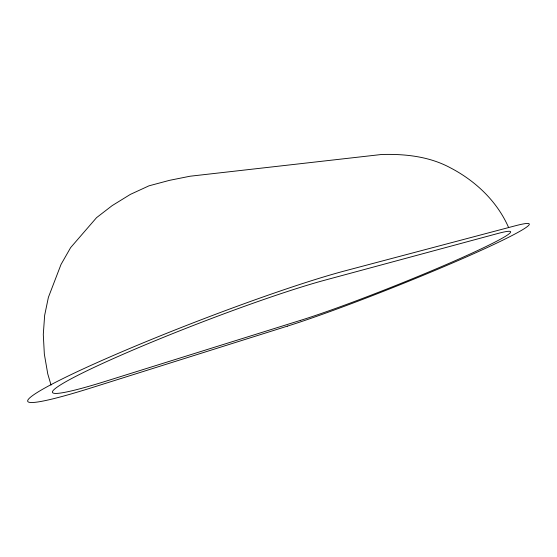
<?xml version="1.0" encoding="UTF-8"?>
<svg xmlns="http://www.w3.org/2000/svg" width="557" height="557" viewBox="0 0 557 557"><rect width="100%" height="100%" fill="white"/><g stroke="black" fill="none" stroke-linecap="round" stroke-linejoin="round"><path stroke-width="0.84" d="M508.645 227.611C497.15 201.272 475.448 180.802 450.181 167.699C429.155 156.392 405.064 153.816 381.552 154.491L190.021 176.228L169.495 180.343L148.991 185.822L130.401 194.379L112.166 205.617L96.556 217.648L70.648 247.587L61.033 264.422L48.389 297.354L44.644 315.401L43.293 334.499L44.344 354.141L47.749 373.844L51.056 385.096M287.321 326.158L91.87 387.665A187.222 13.681 -21.1 0 1 83.146 368.943A187.222 13.681 -21.1 0 1 345.041 270.841L515.141 225.829A146.561 8.432 -21.8 0 1 467.017 256.666A146.561 8.432 -21.8 0 1 287.321 326.158M300.46 320.372L105.907 381.19A161.683 11.774 -21.1 0 1 100.211 364.529A161.683 11.774 -21.1 0 1 324.801 280.185L497.61 233.55A126.745 7.276 -21.8 0 1 456.935 259.917A126.745 7.276 -21.8 0 1 300.46 320.372"/></g></svg>
